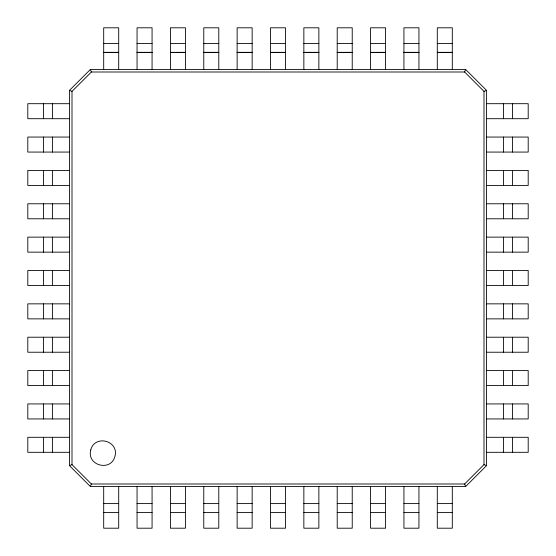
<?xml version="1.0" encoding="UTF-8"?>
<svg xmlns="http://www.w3.org/2000/svg" width="556" height="556" viewBox="0 0 556 556"><rect width="100%" height="100%" fill="white"/><g stroke="black" fill="none" stroke-linecap="round" stroke-linejoin="round"><path stroke-width="0.83" d="M90.35 486.5L465.65 486.5L486.5 465.65L486.5 90.35L465.65 69.5L90.35 69.5L69.5 90.35L69.5 465.65L90.35 486.5L91.386 483.998L464.614 483.998L483.998 464.614L483.998 91.386L464.614 72.002L91.386 72.002L72.002 91.386L72.002 464.614L91.386 483.998M464.614 72.002L465.65 69.5M483.998 91.386L486.5 90.35M69.5 465.65L72.002 464.614M103.694 43.458L118.706 43.458M137.054 43.458L152.066 43.458M170.414 43.458L185.426 43.458M203.774 43.458L218.786 43.458M237.134 43.458L252.146 43.458M270.494 43.458L285.506 43.458M303.854 43.458L318.866 43.458M337.214 43.458L352.226 43.458M370.574 43.458L385.586 43.458M403.934 43.458L418.946 43.458M437.294 43.458L452.306 43.458M103.694 52.333L118.706 52.333M137.054 52.333L152.066 52.333M170.414 52.333L185.426 52.333M203.774 52.333L218.786 52.333M237.134 52.333L252.146 52.333M270.494 52.333L285.506 52.333M303.854 52.333L318.866 52.333M337.214 52.333L352.226 52.333M370.574 52.333L385.586 52.333M403.934 52.333L418.946 52.333M437.294 52.333L452.306 52.333M103.694 52.479L118.706 52.479M137.054 52.479L152.066 52.479M170.414 52.479L185.426 52.479M203.774 52.479L218.786 52.479M237.134 52.479L252.146 52.479M270.494 52.479L285.506 52.479M303.854 52.479L318.866 52.479M337.214 52.479L352.226 52.479M370.574 52.479L385.586 52.479M403.934 52.479L418.946 52.479M437.294 52.479L452.306 52.479M69.5 103.694L27.8 103.694L27.8 118.706L69.5 118.706M486.5 103.694L528.2 103.694L528.2 118.706L486.5 118.706M69.5 137.054L27.8 137.054L27.8 152.066L69.5 152.066M486.5 137.054L528.2 137.054L528.2 152.066L486.5 152.066M69.5 170.414L27.8 170.414L27.8 185.426L69.5 185.426M486.5 170.414L528.2 170.414L528.2 185.426L486.5 185.426M69.5 203.774L27.8 203.774L27.8 218.786L69.5 218.786M486.5 203.774L528.2 203.774L528.2 218.786L486.5 218.786M69.5 237.134L27.8 237.134L27.8 252.146L69.5 252.146M486.5 237.134L528.2 237.134L528.2 252.146L486.5 252.146M69.5 270.494L27.8 270.494L27.8 285.506L69.5 285.506M486.5 270.494L528.2 270.494L528.2 285.506L486.5 285.506M69.5 303.854L27.8 303.854L27.8 318.866L69.5 318.866M486.5 303.854L528.2 303.854L528.2 318.866L486.5 318.866M69.5 337.214L27.8 337.214L27.8 352.226L69.5 352.226M486.5 337.214L528.2 337.214L528.2 352.226L486.5 352.226M69.5 370.574L27.8 370.574L27.8 385.586L69.5 385.586M486.5 370.574L528.2 370.574L528.2 385.586L486.5 385.586M69.5 403.934L27.8 403.934L27.8 418.946L69.5 418.946M486.5 403.934L528.2 403.934L528.2 418.946L486.5 418.946M69.5 437.294L27.8 437.294L27.8 452.306L69.5 452.306M486.5 437.294L528.2 437.294L528.2 452.306L486.5 452.306M103.694 503.597L118.706 503.597M137.054 503.597L152.066 503.597M170.414 503.597L185.426 503.597M203.774 503.597L218.786 503.597M237.134 503.597L252.146 503.597M270.494 503.597L285.506 503.597M303.854 503.597L318.866 503.597M337.214 503.597L352.226 503.597M370.574 503.597L385.586 503.597M403.934 503.597L418.946 503.597M437.294 503.597L452.306 503.597M103.694 512.59L118.706 512.59M137.054 512.59L152.066 512.59M170.414 512.59L185.426 512.59M203.774 512.59L218.786 512.59M237.134 512.59L252.146 512.59M270.494 512.59L285.506 512.59M303.854 512.59L318.866 512.59M337.214 512.59L352.226 512.59M370.574 512.59L385.586 512.59M403.934 512.59L418.946 512.59M437.294 512.59L452.306 512.59M69.5 90.35L72.002 91.386M483.998 464.614L486.5 465.65M464.614 483.998L465.65 486.5M90.35 69.5L91.386 72.002M512.535 103.694L512.535 118.706M512.535 137.054L512.535 152.066M512.535 170.414L512.535 185.426M512.535 203.774L512.535 218.786M512.535 237.134L512.535 252.146M512.535 270.494L512.535 285.506M512.535 303.854L512.535 318.866M512.535 337.214L512.535 352.226M512.535 370.574L512.535 385.586M512.535 403.934L512.535 418.946M512.535 437.294L512.535 452.306M503.555 103.694L503.555 118.706M503.555 137.054L503.555 152.066M503.555 170.414L503.555 185.426M503.555 203.774L503.555 218.786M503.555 237.134L503.555 252.146M503.555 270.494L503.555 285.506M503.555 303.854L503.555 318.866M503.555 337.214L503.555 352.226M503.555 370.574L503.555 385.586M503.555 403.934L503.555 418.946M503.555 437.294L503.555 452.306M452.306 69.5L452.306 27.8L437.294 27.8L437.294 69.5M452.306 486.5L452.306 528.2L437.294 528.2L437.294 486.5M418.946 69.5L418.946 27.8L403.934 27.8L403.934 69.5M418.946 486.5L418.946 528.2L403.934 528.2L403.934 486.5M385.586 69.5L385.586 27.8L370.574 27.8L370.574 69.5M385.586 486.5L385.586 528.2L370.574 528.2L370.574 486.5M352.226 69.5L352.226 27.8L337.214 27.8L337.214 69.5M352.226 486.5L352.226 528.2L337.214 528.2L337.214 486.5M318.866 69.5L318.866 27.8L303.854 27.8L303.854 69.5M318.866 486.5L318.866 528.2L303.854 528.2L303.854 486.5M285.506 69.5L285.506 27.8L270.494 27.8L270.494 69.5M285.506 486.5L285.506 528.2L270.494 528.2L270.494 486.5M252.146 69.5L252.146 27.8L237.134 27.8L237.134 69.5M252.146 486.5L252.146 528.2L237.134 528.2L237.134 486.5M218.786 69.5L218.786 27.8L203.774 27.8L203.774 69.5M218.786 486.5L218.786 528.2L203.774 528.2L203.774 486.5M185.426 69.5L185.426 27.8L170.414 27.8L170.414 69.5M185.426 486.5L185.426 528.2L170.414 528.2L170.414 486.5M152.066 69.5L152.066 27.8L137.054 27.8L137.054 69.5M152.066 486.5L152.066 528.2L137.054 528.2L137.054 486.5M118.706 69.5L118.706 27.8L103.694 27.8L103.694 69.5M118.706 486.5L118.706 528.2L103.694 528.2L103.694 486.5M52.403 103.694L52.403 118.706M52.403 137.054L52.403 152.066M52.403 170.414L52.403 185.426M52.403 203.774L52.403 218.786M52.403 237.134L52.403 252.146M52.403 270.494L52.403 285.506M52.403 303.854L52.403 318.866M52.403 337.214L52.403 352.226M52.403 370.574L52.403 385.586M52.403 403.934L52.403 418.946M52.403 437.294L52.403 452.306M43.41 103.694L43.41 118.706M43.41 137.054L43.41 152.066M43.41 170.414L43.41 185.426M43.41 203.774L43.41 218.786M43.41 237.134L43.41 252.146M43.41 270.494L43.41 285.506M43.41 303.854L43.41 318.866M43.41 337.214L43.41 352.226M43.41 370.574L43.41 385.586M43.41 403.934L43.41 418.946M43.41 437.294L43.41 452.306M90.774 449.901C86.409 465.546 110.901 472.107 114.946 456.379C119.311 440.734 94.819 434.173 90.774 449.901"/></g></svg>
